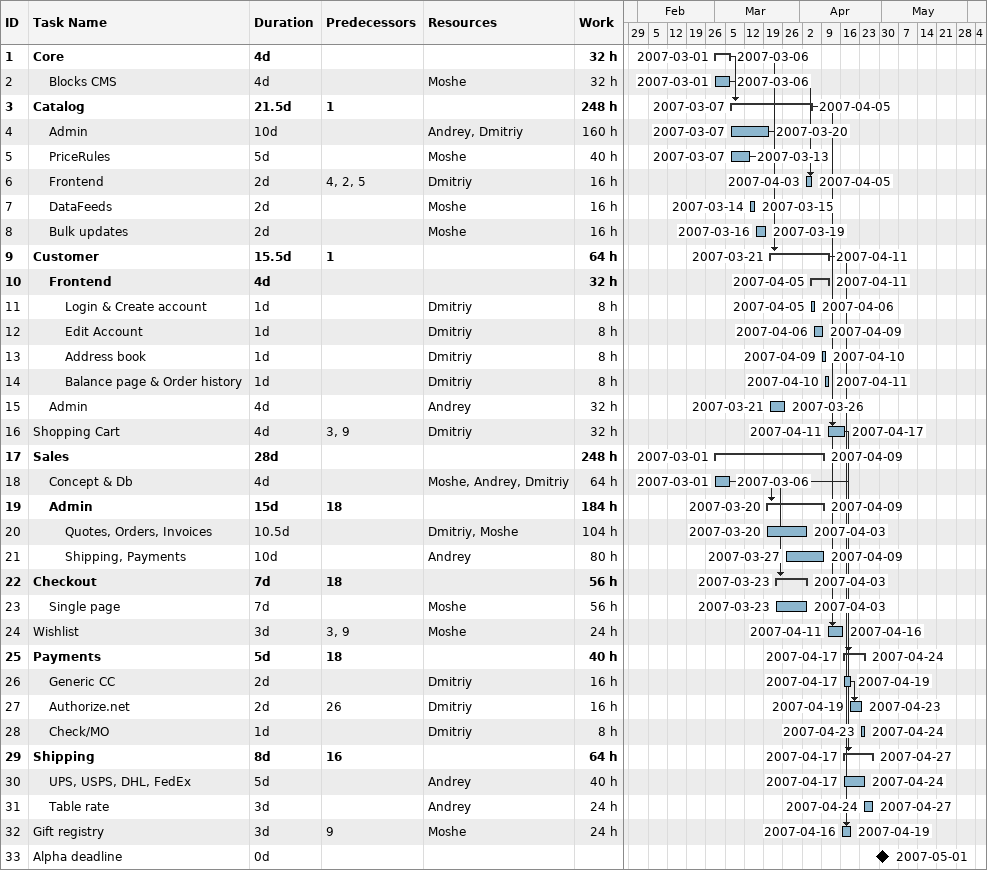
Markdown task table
| ID | Level | Task | Duration | Start | Finish | Predecessors | Resources | Work (h) |
|---|---|---|---|---|---|---|---|---|
| 1 | 1 | **Core** | 4d | 2007-03-01 | 2007-03-06 |  |  | 32 |
| 2 | 2 | Blocks CMS | 4d | 2007-03-01 | 2007-03-06 |  | Moshe | 32 |
| 3 | 1 | **Catalog** | 21.5d | 2007-03-07 | 2007-04-05 | 1 |  | 248 |
| 4 | 2 | Admin | 10d | 2007-03-07 | 2007-03-20 |  | Andrey, Dmitriy | 160 |
| 5 | 2 | PriceRules | 5d | 2007-03-07 | 2007-03-13 |  | Moshe | 40 |
| 6 | 2 | Frontend | 2d | 2007-04-03 | 2007-04-05 | 4, 2, 5 | Dmitriy | 16 |
| 7 | 2 | DataFeeds | 2d | 2007-03-14 | 2007-03-15 |  | Moshe | 16 |
| 8 | 2 | Bulk updates | 2d | 2007-03-16 | 2007-03-19 |  | Moshe | 16 |
| 9 | 1 | **Customer** | 15.5d | 2007-03-21 | 2007-04-11 | 1 |  | 64 |
| 10 | 2 | **Frontend** | 4d | 2007-04-05 | 2007-04-11 |  |  | 32 |
| 11 | 3 | Login & Create account | 1d | 2007-04-05 | 2007-04-06 |  | Dmitriy | 8 |
| 12 | 3 | Edit Account | 1d | 2007-04-06 | 2007-04-09 |  | Dmitriy | 8 |
| 13 | 3 | Address book | 1d | 2007-04-09 | 2007-04-10 |  | Dmitriy | 8 |
| 14 | 3 | Balance page & Order history | 1d | 2007-04-10 | 2007-04-11 |  | Dmitriy | 8 |
| 15 | 2 | Admin | 4d | 2007-03-21 | 2007-03-26 |  | Andrey | 32 |
| 16 | 1 | Shopping Cart | 4d | 2007-04-11 | 2007-04-17 | 3, 9 | Dmitriy | 32 |
| 17 | 1 | **Sales** | 28d | 2007-03-01 | 2007-04-09 |  |  | 248 |
| 18 | 2 | Concept & Db | 4d | 2007-03-01 | 2007-03-06 |  | Moshe, Andrey, Dmitriy | 64 |
| 19 | 2 | **Admin** | 15d | 2007-03-20 | 2007-04-09 | 18 |  | 184 |
| 20 | 3 | Quotes, Orders, Invoices | 10.5d | 2007-03-20 | 2007-04-03 |  | Dmitriy, Moshe | 104 |
| 21 | 3 | Shipping, Payments | 10d | 2007-03-27 | 2007-04-09 |  | Andrey | 80 |
| 22 | 1 | **Checkout** | 7d | 2007-03-23 | 2007-04-03 | 18 |  | 56 |
| 23 | 2 | Single page | 7d | 2007-03-23 | 2007-04-03 |  | Moshe | 56 |
| 24 | 1 | Wishlist | 3d | 2007-04-11 | 2007-04-16 | 3, 9 | Moshe | 24 |
| 25 | 1 | **Payments** | 5d | 2007-04-17 | 2007-04-24 | 18 |  | 40 |
| 26 | 2 | Generic CC | 2d | 2007-04-17 | 2007-04-19 |  | Dmitriy | 16 |
| 27 | 2 | Authorize.net | 2d | 2007-04-19 | 2007-04-23 | 26 | Dmitriy | 16 |
| 28 | 2 | Check/MO | 1d | 2007-04-23 | 2007-04-24 |  | Dmitriy | 8 |
| 29 | 1 | **Shipping** | 8d | 2007-04-17 | 2007-04-27 | 16 |  | 64 |
| 30 | 2 | UPS, USPS, DHL, FedEx | 5d | 2007-04-17 | 2007-04-24 |  | Andrey | 40 |
| 31 | 2 | Table rate | 3d | 2007-04-24 | 2007-04-27 |  | Andrey | 24 |
| 32 | 1 | Gift registry | 3d | 2007-04-16 | 2007-04-19 | 9 | Moshe | 24 |
| 33 | 1 | Alpha deadline | 0d | 2007-05-01 | 2007-05-01 |  |  |  |
